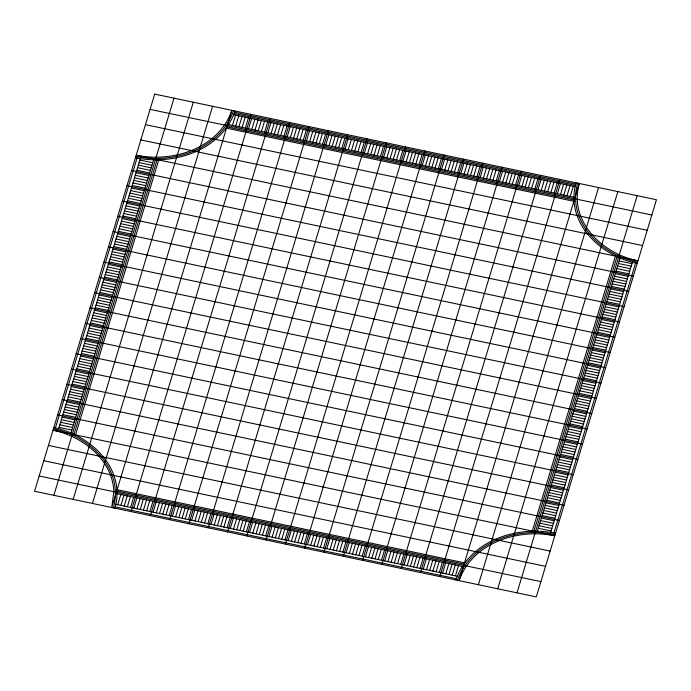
<?xml version="1.0" encoding="UTF-8"?>
<svg xmlns="http://www.w3.org/2000/svg" width="691" height="691" viewBox="0 0 691 691"><rect width="100%" height="100%" fill="white"/><g stroke="black" fill="none" stroke-linecap="round" stroke-linejoin="round"><path stroke-width="1.04" d="M113.35 507.859C124.415 468.878 89.104 435.788 53.423 428.886M114.956 508.196C126.246 468.42 90.219 434.656 53.803 427.617M576.044 182.804C564.754 222.58 600.781 256.344 637.197 263.383M577.65 183.141C566.585 222.122 601.896 255.212 637.577 262.114M55.366 428.126L137.103 157.911M58.476 429.137L140.42 158.256M70.94 433.188L153.696 159.621M53.846 495.326L174.002 98.157M74.049 434.216L157.021 159.949M75.492 435.08L158.783 159.759M73.142 499.394L193.299 102.216M92.447 503.454L212.595 106.284M117.72 504.715L120.804 494.531M232.478 125.365L235.562 115.181M120.942 505.389L124.017 495.205M235.7 126.038L238.784 115.855M124.155 506.071L127.239 495.888M238.913 126.721L241.997 116.537M127.369 506.745L130.452 496.561M242.135 127.394L245.21 117.211M130.59 507.427L133.665 497.235M245.348 128.077L248.432 117.893M131.04 511.582L251.196 114.412M133.804 508.101L136.887 497.917M248.561 128.751L251.645 118.567M137.017 508.775L140.1 498.591M251.783 129.424L254.858 119.241M140.238 509.457L143.313 499.273M254.996 130.107L258.08 119.923M143.452 510.131L146.535 499.947M258.209 130.78L261.293 120.597M146.665 510.813L149.748 500.63M261.431 131.463L264.506 121.279M149.887 511.487L152.97 501.303M264.644 132.136L267.728 121.953M150.336 515.641L270.492 118.472M153.1 512.161L156.183 501.977M267.866 132.81L270.941 122.627M156.321 512.843L159.396 502.659M271.079 133.493L274.163 123.309M159.535 513.517L162.618 503.333M274.292 134.166L277.376 123.983M162.748 514.199L165.831 504.015M277.514 134.849L280.589 124.665M165.97 514.873L169.045 504.689M280.727 135.522L283.811 125.339M169.183 515.546L172.266 505.363M283.941 136.196L287.024 126.012M169.632 519.71L289.788 122.532M172.396 516.229L175.479 506.045M287.162 136.878L290.237 126.695M175.618 516.903L178.693 506.719M290.375 137.552L293.459 127.369M178.831 517.585L181.914 507.401M293.589 138.235L296.672 128.051M182.053 518.259L185.128 508.075M296.81 138.908L299.894 128.725M185.266 518.932L188.349 508.749M300.024 139.582L303.107 129.398M188.479 519.615L191.562 509.431M303.245 140.264L306.32 130.081M188.937 523.769L309.084 126.6M191.701 520.288L194.776 510.105M306.459 140.938L309.542 130.754M194.914 520.971L197.997 510.787M309.672 141.62L312.755 131.437M198.127 521.645L201.211 511.461M312.893 142.294L315.968 132.111M201.349 522.318L204.424 512.135M316.107 142.968L319.19 132.784M204.562 523.001L207.645 512.817M319.32 143.65L322.403 133.467M207.775 523.674L210.859 513.491M322.542 144.324L325.616 134.14M208.233 527.829L328.38 130.659M210.997 524.357L214.08 514.173M325.755 145.006L328.838 134.823M214.21 525.03L217.294 514.847M328.976 145.68L332.051 135.496M217.432 525.704L220.507 515.521M332.19 146.354L335.273 136.17M220.645 526.387L223.729 516.203M335.403 147.036L338.486 136.853M223.858 527.06L226.942 516.877M338.625 147.71L341.7 137.526M227.08 527.743L230.155 517.559M341.838 148.392L344.921 138.209M227.529 531.897L347.685 134.728M230.293 528.416L233.377 518.233M345.051 149.066L348.134 138.882M233.506 529.09L236.59 518.906M348.273 149.74L351.348 139.556M236.728 529.772L239.803 519.589M351.486 150.422L354.569 140.238M239.941 530.446L243.025 520.263M354.699 151.096L357.783 140.912M243.163 531.129L246.238 520.945M357.921 151.778L361.004 141.595M246.376 531.802L249.46 521.619M361.134 152.452L364.217 142.268M246.825 535.957L366.981 138.787M249.589 532.476L252.673 522.292M364.356 153.126L367.431 142.942M252.811 533.158L255.886 522.975M367.569 153.808L370.652 143.624M256.024 533.832L259.108 523.648M370.782 154.482L373.866 144.298M259.237 534.514L262.321 524.331M374.004 155.164L377.079 144.98M262.459 535.188L265.534 525.005M377.217 155.838L380.3 145.654M265.672 535.862L268.756 525.678M380.43 156.511L383.514 146.328M266.13 540.025L386.278 142.856M268.885 536.544L271.969 526.361M383.652 157.194L386.727 147.01M272.107 537.218L275.191 527.034M386.865 157.868L389.949 147.684M275.32 537.9L278.404 527.717M390.087 158.55L393.162 148.366M278.542 538.574L281.617 528.39M393.3 159.224L396.384 149.04M281.755 539.248L284.839 529.064M396.513 159.897L399.597 149.714M284.968 539.93L288.052 529.747M399.735 160.58L402.81 150.396M285.426 544.085L405.574 146.915M288.19 540.604L291.265 530.42M402.948 161.253L406.032 151.07M291.403 541.286L294.487 531.103M406.161 161.936L409.245 151.752M294.616 541.96L297.7 531.776M409.383 162.61L412.458 152.426M297.838 542.634L300.913 532.45M412.596 163.283L415.68 153.1M301.051 543.316L304.135 533.132M415.809 163.966L418.893 153.782M304.273 543.99L307.348 533.806M419.031 164.639L422.115 154.456M304.722 548.144L424.87 150.975M307.486 544.672L310.57 534.488M422.244 165.322L425.328 155.138M310.7 545.346L313.783 535.162M425.466 165.995L428.541 155.812M313.921 546.02L316.996 535.836M428.679 166.669L431.763 156.486M317.134 546.702L320.218 536.518M431.892 167.352L434.976 157.168M320.348 547.376L323.431 537.192M435.114 168.025L438.189 157.842M323.569 548.058L326.644 537.874M438.327 168.708L441.411 158.524M324.019 552.213L444.175 155.043M326.783 548.732L329.866 538.548M441.54 169.381L444.624 159.198M329.996 549.405L333.079 539.222M444.762 170.055L447.837 159.871M333.217 550.088L336.301 539.904M447.975 170.737L451.059 160.554M336.431 550.762L339.514 540.578M451.197 171.411L454.272 161.228M339.652 551.444L342.727 541.26M454.41 172.094L457.494 161.91M342.866 552.118L345.949 541.934M457.623 172.767L460.707 162.584M343.315 556.272L463.471 159.103M346.079 552.791L349.162 542.608M460.845 173.441L463.92 163.257M349.3 553.474L352.375 543.29M464.058 174.123L467.142 163.94M352.514 554.147L355.597 543.964M467.271 174.797L470.355 164.613M355.727 554.83L358.81 544.646M470.493 175.479L473.568 165.296M358.949 555.504L362.024 545.32M473.706 176.153L476.79 165.97M362.162 556.177L365.245 545.994M476.92 176.827L480.003 166.643M362.62 560.341L482.767 163.171M365.384 556.86L368.458 546.676M480.141 177.509L483.225 167.326M368.597 557.533L371.68 547.35M483.355 178.183L486.438 167.999M371.81 558.216L374.893 548.032M486.576 178.865L489.651 168.682M375.032 558.889L378.107 548.706M489.789 179.539L492.873 169.355M378.245 559.563L381.328 549.38M493.003 180.213L496.086 170.029M381.458 560.246L384.541 550.062M496.224 180.895L499.299 170.712M381.916 564.4L502.063 167.231M384.68 560.919L387.755 550.736M499.438 181.569L502.521 171.385M387.893 561.602L390.976 551.418M502.651 182.251L505.734 172.068M391.106 562.275L394.19 552.092M505.872 182.925L508.947 172.741M394.328 562.949L397.411 552.765M509.086 183.599L512.169 173.415M397.541 563.631L400.625 553.448M512.307 184.281L515.382 174.097M400.763 564.305L403.838 554.122M515.521 184.955L518.604 174.771M401.212 568.468L521.368 171.29M403.976 564.988L407.059 554.804M518.734 185.637L521.817 175.454M407.189 565.661L410.273 555.478M521.955 186.311L525.03 176.127M410.411 566.335L413.486 556.151M525.169 186.985L528.252 176.801M413.624 567.017L416.708 556.834M528.382 187.667L531.465 177.483M416.837 567.691L419.921 557.507M531.604 188.341L534.679 178.157M420.059 568.373L423.134 558.19M534.817 189.023L537.9 178.839M420.508 572.528L540.664 175.359M423.272 569.047L426.356 558.864M538.03 189.697L541.113 179.513M426.494 569.721L429.569 559.537M541.252 190.371L544.335 180.187M429.707 570.403L432.791 560.22M544.465 191.053L547.548 180.869M432.92 571.077L436.004 560.893M547.687 191.727L550.762 181.543M436.142 571.759L439.217 561.576M550.9 192.409L553.983 182.225M439.355 572.433L442.439 562.249M554.113 193.083L557.196 182.899M439.804 576.588L559.96 179.418M442.568 573.107L445.652 562.923M557.335 193.765L560.41 183.573M445.79 573.789L448.865 563.606M560.548 194.439L563.631 184.255M449.003 574.463L452.087 564.279M563.761 195.112L566.845 184.929M452.216 575.145L455.3 564.962M566.983 195.795L570.058 185.611M455.438 575.819L458.522 565.635M570.196 196.469L573.28 186.285M478.405 584.716L598.553 187.546M497.701 588.784L617.858 191.606M532.217 531.241L615.508 255.92M533.979 531.051L616.951 256.784M516.998 592.843L637.154 195.674M537.304 531.379L620.06 257.812M550.58 532.744L632.524 261.863M553.897 533.089L635.634 262.874M233.506 110.681C219.963 149.481 173.32 164.303 135.833 156.468M235.113 111.026C221.293 150.603 173.7 165.736 135.445 157.747M455.887 579.974C469.707 540.397 517.3 525.264 555.555 533.253M457.494 580.319C471.037 541.519 517.68 526.697 555.167 534.532M234.517 112.253L575.871 184.126M233.921 113.479L575.698 185.438M233.316 114.706L575.525 186.76M228.548 124.535L574.135 197.298M150.077 109.368L651.829 215.013M227.322 126.989L573.815 199.941M226.277 128.12L574.091 201.349M145.456 124.648L647.208 230.284M140.834 139.919L642.587 245.564M139.884 160.036L152.754 162.739M619.119 260.93L631.989 263.642M139.116 162.575L151.985 165.287M618.35 263.478L631.211 266.19M138.347 165.123L151.208 167.835M617.581 266.026L630.442 268.73M137.578 167.671L150.439 170.375M616.813 268.574L629.674 271.278M136.809 170.219L149.671 172.923M616.035 271.114L628.905 273.826M131.592 170.47L633.345 276.115M136.032 172.759L148.902 175.471M615.266 273.662L628.136 276.374M135.263 175.307L148.133 178.019M614.498 276.21L627.368 278.914M134.495 177.855L147.364 180.558M613.729 278.758L626.59 281.462M133.726 180.403L146.587 183.106M612.96 281.297L625.821 284.01M132.957 182.942L145.818 185.654M612.191 283.846L625.053 286.558M132.188 185.49L145.05 188.202M611.414 286.394L624.284 289.097M126.971 185.749L628.724 291.386M131.411 188.038L144.281 190.751M610.645 288.942L623.515 291.645M130.642 190.586L143.512 193.29M609.877 291.481L622.746 294.193M129.873 193.126L142.735 195.838M609.108 294.029L621.969 296.741M129.105 195.674L141.966 198.386M608.339 296.577L621.2 299.281M128.336 198.222L141.197 200.934M607.57 299.125L620.432 301.829M127.567 200.77L140.428 203.474M606.793 301.665L619.663 304.377M122.35 201.021L624.103 306.666M126.79 203.309L139.66 206.022M606.024 304.213L618.894 306.925M126.021 205.858L138.891 208.57M605.256 306.761L618.125 309.473M125.252 208.406L138.114 211.118M604.487 309.309L617.348 312.012M124.484 210.954L137.345 213.657M603.718 311.848L616.579 314.56M123.715 213.493L136.576 216.205M602.949 314.396L615.811 317.109M122.938 216.041L135.807 218.753M602.172 316.944L615.042 319.657M117.729 216.3L619.482 321.946M122.169 218.589L135.039 221.301M601.403 319.492L614.273 322.196M121.4 221.137L134.27 223.841M600.634 322.032L613.504 324.744M120.631 223.685L133.493 226.389M599.866 324.58L612.727 327.292M119.863 226.225L132.724 228.937M599.097 327.128L611.958 329.84M119.094 228.773L131.955 231.485M598.328 329.676L611.19 332.38M118.316 231.321L131.186 234.024M597.551 332.216L610.421 334.928M113.108 231.58L614.86 337.217M117.548 233.869L130.418 236.572M596.782 334.764L609.652 337.476M116.779 236.408L129.649 239.121M596.013 337.312L608.883 340.024M116.01 238.956L128.871 241.669M595.245 339.86L608.106 342.563M115.242 241.505L128.103 244.208M594.476 342.408L607.337 345.111M114.473 244.053L127.334 246.756M593.707 344.947L606.568 347.659M113.695 246.592L126.565 249.304M592.93 347.495L605.8 350.207M108.487 246.851L610.239 352.496M112.927 249.14L125.797 251.852M592.161 350.043L605.031 352.747M112.158 251.688L125.028 254.392M591.392 352.591L604.254 355.295M111.389 254.236L124.25 256.94M590.624 355.131L603.485 357.843M110.62 256.776L123.482 259.488M589.855 357.679L602.716 360.391M109.852 259.324L122.713 262.036M589.086 360.227L601.947 362.93M109.074 261.872L121.944 264.575M588.309 362.775L601.179 365.479M103.866 262.131L605.618 367.767M108.306 264.42L121.175 267.123M587.54 365.314L600.41 368.027M107.537 266.959L120.407 269.671M586.771 367.862L599.633 370.575M106.768 269.507L119.629 272.219M586.003 370.411L598.864 373.114M105.999 272.055L118.861 274.768M585.234 372.959L598.095 375.662M105.231 274.603L118.092 277.307M584.456 375.498L597.326 378.21M104.453 277.143L117.323 279.855M583.688 378.046L596.558 380.758M99.245 277.402L600.997 383.047M103.685 279.691L116.554 282.403M582.919 380.594L595.789 383.298M102.916 282.239L115.786 284.951M582.15 383.142L595.011 385.846M102.147 284.787L115.008 287.491M581.381 385.682L594.243 388.394M101.378 287.326L114.24 290.039M580.613 388.23L593.474 390.942M100.61 289.875L113.471 292.587M579.835 390.778L592.705 393.49M99.832 292.423L112.702 295.135M579.067 393.326L591.937 396.029M94.624 292.682L596.376 398.318M99.063 294.971L111.933 297.674M578.298 395.865L591.168 398.577M98.295 297.51L111.165 300.222M577.529 398.413L590.39 401.125M97.526 300.058L110.387 302.77M576.76 400.961L589.622 403.674M96.757 302.606L109.619 305.318M575.992 403.509L588.853 406.213M95.989 305.154L108.85 307.858M575.214 406.049L588.084 408.761M95.211 307.702L108.081 310.406M574.446 408.597L587.315 411.309M90.003 307.953L591.755 413.598M94.442 310.242L107.312 312.954M573.677 411.145L586.547 413.857M93.674 312.79L106.544 315.502M572.908 413.693L585.769 416.397M92.905 315.338L105.766 318.041M572.139 416.232L585.001 418.945M92.136 317.886L104.997 320.589M571.371 418.781L584.232 421.493M91.367 320.425L104.229 323.138M570.593 421.329L583.463 424.041M90.59 322.973L103.46 325.686M569.825 423.877L582.694 426.58M85.382 323.233L587.134 428.869M89.821 325.521L102.691 328.225M569.056 426.425L581.926 429.128M89.053 328.07L101.914 330.773M568.287 428.964L581.148 431.676M88.284 330.609L101.145 333.321M567.518 431.512L580.38 434.224M87.515 333.157L100.376 335.869M566.75 434.06L579.611 436.764M86.746 335.705L99.608 338.409M565.972 436.608L578.842 439.312M85.969 338.253L98.839 340.957M565.203 439.148L578.073 441.86M80.761 338.504L582.513 444.149M85.2 340.793L98.07 343.505M564.435 441.696L577.305 444.408M84.432 343.341L97.293 346.053M563.666 444.244L576.527 446.947M83.663 345.889L96.524 348.592M562.897 446.792L575.758 449.495M82.894 348.437L95.755 351.14M562.128 449.331L574.99 452.044M82.117 350.976L94.987 353.688M561.351 451.879L574.221 454.592M81.348 353.524L94.218 356.236M560.582 454.428L573.452 457.131M76.14 353.783L577.892 459.42M80.579 356.072L93.449 358.784M559.814 456.976L572.684 459.679M79.811 358.62L92.672 361.324M559.045 459.515L571.906 462.227M79.042 361.16L91.903 363.872M558.276 462.063L571.137 464.775M78.273 363.708L91.134 366.42M557.507 464.611L570.369 467.315M77.496 366.256L90.366 368.968M556.73 467.159L569.6 469.863M76.727 368.804L89.597 371.508M555.961 469.699L568.831 472.411M71.519 369.054L573.271 474.7M75.958 371.343L88.828 374.056M555.193 472.247L568.062 474.959M75.189 373.891L88.051 376.604M554.424 474.795L567.285 477.507M74.421 376.44L87.282 379.152M553.655 477.343L566.516 480.046M73.652 378.988L86.513 381.691M552.886 479.882L565.748 482.594M72.875 381.527L85.744 384.239M552.109 482.43L564.979 485.142M72.106 384.075L84.976 386.787M551.34 484.978L564.21 487.691M66.897 384.334L568.65 489.979M71.337 386.623L84.207 389.335M550.572 487.526L563.433 490.23M70.568 389.171L83.43 391.875M549.803 490.066L562.664 492.778M69.8 391.719L82.661 394.423M549.034 492.614L561.895 495.326M69.031 394.259L81.892 396.971M548.265 495.162L561.127 497.874M68.254 396.807L81.123 399.519M547.488 497.71L560.358 500.414M67.485 399.355L80.355 402.058M546.719 500.249L559.589 502.962M62.276 399.614L564.029 505.251M66.716 401.903L79.586 404.606M545.95 502.798L558.812 505.51M65.947 404.442L78.809 407.154M545.182 505.346L558.043 508.058M65.179 406.99L78.04 409.703M544.413 507.894L557.274 510.597M64.41 409.538L77.271 412.242M543.636 510.442L556.505 513.145M63.632 412.086L76.502 414.79M542.867 512.981L555.737 515.693M62.864 414.626L75.734 417.338M542.098 515.529L554.968 518.241M57.655 414.885L559.408 520.53M62.095 417.174L74.965 419.886M541.329 518.077L554.191 520.781M61.326 419.722L74.187 422.426M540.561 520.625L553.422 523.329M60.558 422.27L73.419 424.974M539.792 523.165L552.653 525.877M59.789 424.81L72.65 427.522M539.015 525.713L551.884 528.425M59.011 427.358L71.881 430.07M538.246 528.261L551.116 530.964M48.413 445.436L550.166 551.081M43.792 460.716L545.545 566.352M116.909 489.651L464.723 562.88M117.185 491.059L463.678 564.011M39.171 475.987L540.923 581.632M116.865 493.702L462.452 566.465M115.475 504.24L457.684 576.294M115.129 506.874L456.483 578.747M113.894 491.146L111.743 507.514L231.891 110.344C218.624 148.349 172.94 162.869 136.213 155.199L637.966 260.835C603.01 254.081 568.425 221.664 579.257 183.486L459.109 580.656C472.376 542.651 518.06 528.131 554.787 535.801L53.034 430.165C82.704 436.444 111.864 459.005 113.894 491.146M154.706 94.097L34.55 491.266L536.294 596.903L656.45 199.734L154.706 94.097"/></g></svg>
